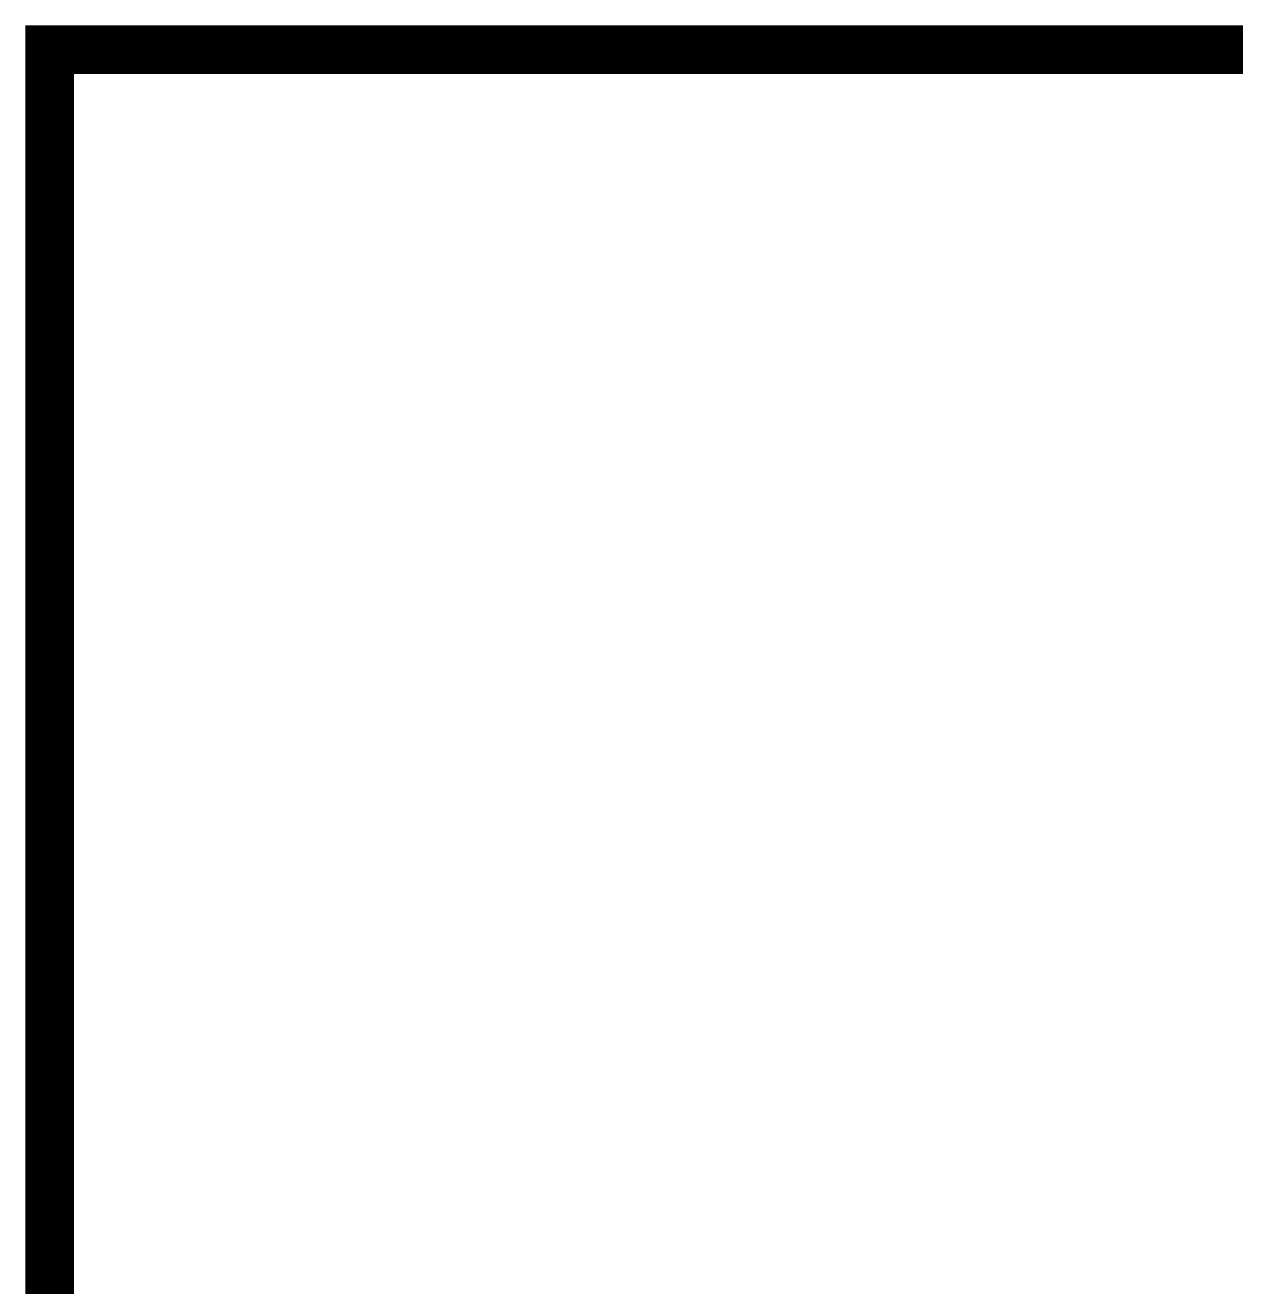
# Paper-space layout 'Presentation A1' of a CAD drawing. Header units: inches. Extents: x 0 to 35, y 0 to 23.5.
# Drawn here: x 33.659 to 34.503, y 0.5 to 1.38 of the extents above; entities that cross this region are included whole.
import ezdxf
from ezdxf.enums import TextEntityAlignment as Align

# ---------------------------------------------------------------- set-up
doc = ezdxf.new("R2010")
doc.units = ezdxf.units.IN
doc.layers.add('G-ANNO-TEXT-BOLD', color=1, linetype='Continuous', lineweight=15)
doc.layers.add('G-PAPR-GRAY', color=251, linetype='Continuous', lineweight=15)
doc.styles.add('BG', font='bgothl.ttf')

# ---------------------------------------------------------------- blocks, each defined once
blk = doc.blocks.new('*U158')
at = {"layer": 'G-PAPR-GRAY', "const_width": 0.866}
blk.add_lwpolyline([(855.376, 11.541), (878.459, 11.541), (878.459, 34.624), (855.376, 34.624)], close=True, dxfattribs=at)
at = {"layer": 'G-ANNO-TEXT-BOLD', "style": 'BG'}
blk.add_attdef('PRESENTATION_TITLE', text='', height=5, dxfattribs=at).set_placement((19.69, 30.381), align=Align.TOP_LEFT)
for tag, p in [('PRESENTATION_SCALE', (439.71, 28.26)), ('PRESENTATION_DATE', (440.616, 16.965))]:
    blk.add_attdef(tag, text='', height=2.7, dxfattribs=at).set_placement(p, align=Align.MIDDLE)
blk.add_attdef('PRESENTATION_LEVEL', text='', height=5, dxfattribs=at).set_placement((604.878, 23.083), align=Align.MIDDLE_CENTER)
blk.add_attdef('ADDRESS', (19.69, 16.463), '', height=5, dxfattribs=at)

psp = doc.layouts.new('Presentation A1')

# ---------------------------------------------------------------- block references
at = {"layer": 'G-ANNO-TEXT-BOLD', "xscale": 0.03937007874015748, "yscale": 0.03937007874015748, "zscale": 0.03937007874015748}
psp.add_blockref('*U158', (0, 0), dxfattribs=at)

doc.saveas('drawing.dxf')
